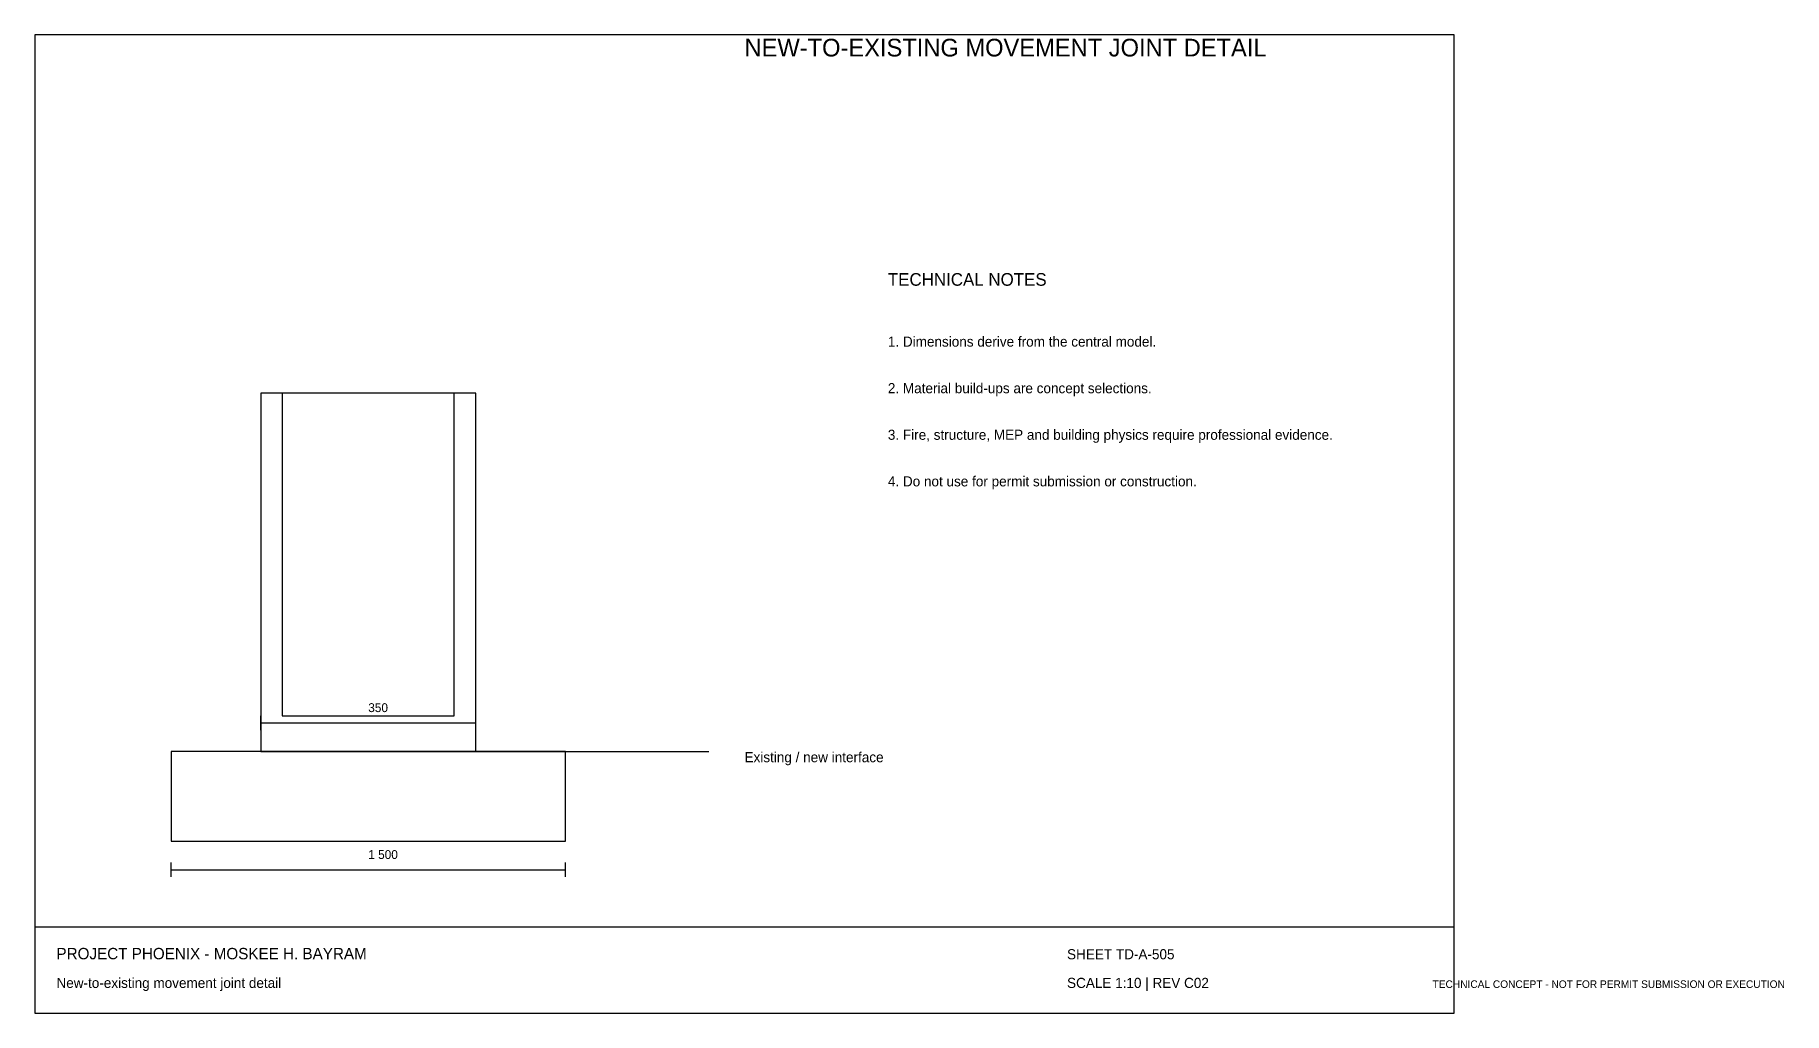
# Model space of a CAD drawing. Extents: x 12 to 500, y 12 to 285.
import ezdxf

# ---------------------------------------------------------------- set-up
doc = ezdxf.new("R2010")
doc.units = 0

msp = doc.modelspace()

# ---------------------------------------------------------------- linework, layer by layer
at = {"layer": 'PHOENIX'}
for p, q in [((408, 285), (12, 285)), ((12, 285), (12, 12)), ((408, 12), (408, 285)), ((135, 185), (75, 185)), ((75, 185), (75, 85)), ((129, 185), (81, 185)), ((81, 185), (81, 95)), ((129, 95), (129, 185)), ((135, 85), (135, 185)), ((75, 91), (75, 95)), ((75, 93), (135, 93)), ((81, 95), (129, 95)), ((135, 91), (135, 95)), ((160, 85), (50, 85)), ((50, 85), (50, 60)), ((75, 85), (135, 85)), ((135, 85), (200, 85)), ((160, 60), (160, 85)), ((50, 60), (160, 60)), ((50, 50), (50, 54)), ((160, 50), (160, 54)), ((50, 52), (160, 52)), ((408, 36), (12, 36)), ((12, 36), (12, 12)), ((408, 12), (408, 36)), ((12, 12), (408, 12)), ((12, 12), (408, 12))]:
    msp.add_line(p, q, dxfattribs=at)

# ---------------------------------------------------------------- texts
at = {"layer": 'PHOENIX-TEXT'}
for s, height, p in [('NEW-TO-EXISTING MOVEMENT JOINT DETAIL', 4.939, (210, 279)), ('TECHNICAL NOTES', 3.528, (250, 215)), ('1. Dimensions derive from the central model.', 2.822, (250, 198)), ('2. Material build-ups are concept selections.', 2.822, (250, 185)), ('3. Fire, structure, MEP and building physics require professional evidence.', 2.822, (250, 172)), ('4. Do not use for permit submission or construction.', 2.822, (250, 159)), ('350', 2.469, (105, 96)), ('Existing / new interface', 2.822, (210, 82)), ('1 500', 2.469, (105, 55)), ('PROJECT PHOENIX - MOSKEE H. BAYRAM', 3.175, (18, 27)), ('SHEET TD-A-505', 2.822, (300, 27)), ('New-to-existing movement joint detail', 2.822, (18, 19)), ('SCALE 1:10 | REV C02', 2.822, (300, 19)), ('TECHNICAL CONCEPT - NOT FOR PERMIT SUBMISSION OR EXECUTION', 2.117, (402, 19))]:
    msp.add_text(s, height=height, dxfattribs=at).set_placement(p)

doc.saveas('drawing.dxf')
